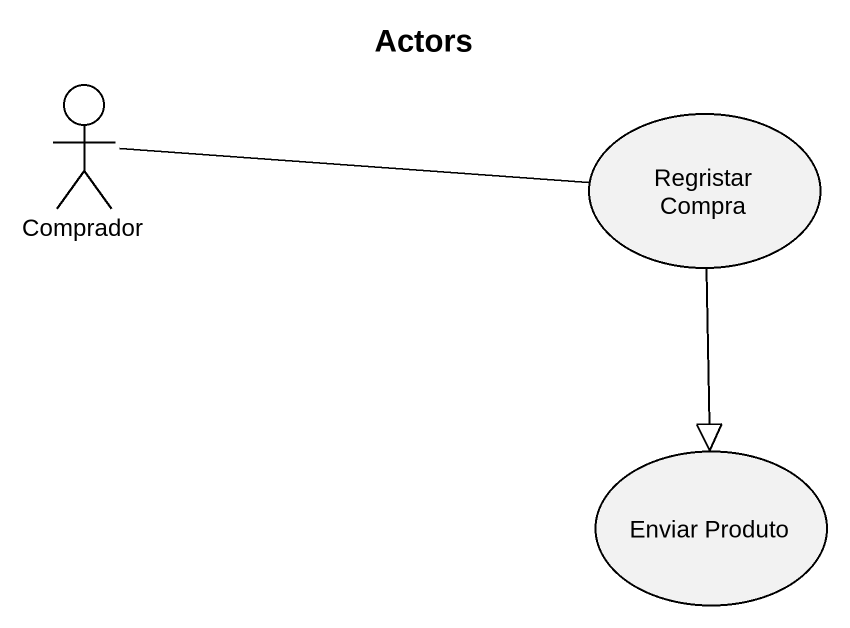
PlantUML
@startuml
title Actors
actor Comprador
usecase "Regristar Compra" as Regristar_Compra
usecase "Enviar Produto" as Enviar_Produto
Comprador -right- Regristar_Compra
Regristar_Compra --|> Enviar_Produto
@enduml
